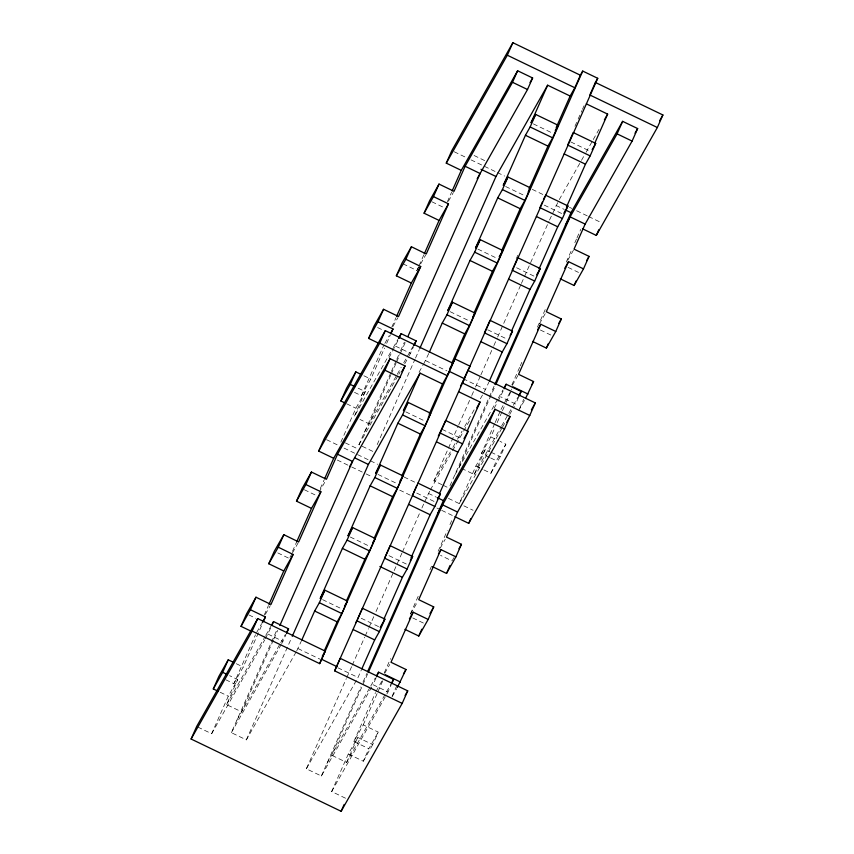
<?xml version="1.0" encoding="UTF-8"?>
<svg xmlns="http://www.w3.org/2000/svg" width="854" height="854" viewBox="0 0 854 854"><rect width="100%" height="100%" fill="white"/><g stroke="black" fill="none" stroke-linecap="round" stroke-linejoin="round"><path stroke-width="0.64" stroke-dasharray="4.27 3.2" d="M197.808 727.053L211.653 733.725L228.296 696.17L237.69 679.57L229.609 675.674M225.766 679.763L233.847 683.648L255.506 634.768M264.217 615.093L268.444 605.561M292.484 551.31L296.712 541.767M320.271 488.595L324.029 480.119M340.853 442.148L355.883 408.233L365.277 391.623L356.043 387.182M354.506 392.37L361.423 395.712L383.617 345.635M391.805 327.146L396.032 317.613M403.045 263.843L416.901 270.515L418.481 266.939M419.015 265.743L423.765 255.015M447.315 201.864L451.617 192.171M273.376 640.126L241.597 711.841L226.598 704.603L237.69 679.57M233.847 683.648L243.241 667.049L262.786 622.94M365.277 391.623L354.175 416.667L392.669 348.645M361.423 395.712L370.817 379.101L384.556 348.101M386.67 343.34L390.363 334.992M265.391 638.749L271.038 627.284M389.04 357.751L398.626 339.348M296.06 652.04L246.358 739.884L231.359 732.657L276.749 630.188M372.782 451.382L358.936 444.71L390.876 372.632M391.41 371.415L396.256 360.484M396.8 359.267L400.024 351.976M400.569 350.759L404.337 342.251M273.91 638.909L277.678 630.401M390.726 375.269L369.184 423.894L359.95 419.442M391.26 374.063L396.107 363.121M396.651 361.904L399.875 354.613M400.419 353.396L405.266 342.454M281.713 643.66L286.047 634.511M409.29 355.712L413.624 346.575M246.358 739.884L291.716 637.511M377.18 444.624L414.98 359.32M415.514 358.104L419.293 349.574M296.712 650.887L301.238 641.301M423.637 364.092L428.825 353.364M516.2 258.869L517.78 255.293M574.945 126.296L577.624 120.233M578.158 119.026L581.916 110.54M582.46 109.333L584.072 105.693M371.725 687.022L321.371 776.019L306.362 768.792L346.318 678.61M346.863 677.393L351.72 666.43M352.264 665.202L364.679 637.18M365.224 635.963L368.458 628.651M369.003 627.423L373.86 616.46M376.016 611.581L401.935 553.082M402.48 551.865L419.762 512.87M421.919 507.991L424.075 503.123M424.619 501.906L429.711 491.061M442.02 484.741L433.949 480.855L458.246 426.007M458.79 424.79L471.205 396.758M471.75 395.541L474.984 388.228M475.529 387.011L480.386 376.048M480.919 374.821L493.345 346.799M493.879 345.582L497.124 338.269M497.668 337.042L520.887 284.638M521.42 283.421L530.067 263.929M530.601 262.701L548.962 221.271M549.506 220.054L558.601 200.807M306.362 768.792L358.029 677.489L361.242 670.219M484.303 391.847L488.83 382.272M321.371 776.019L360.847 686.926M362.993 682.068L366.761 673.56M449.962 485.809L494.349 385.613M367.69 673.763L331.608 755.203L346.607 762.43L390.972 684.033M459.196 467.255L495.277 385.827M376.059 677.884L373.027 684.716L388.026 691.943L391.057 685.111M497.999 401.391L503.636 389.936M345.518 798.223L331.672 791.551L348.315 753.997L357.709 737.397L372.707 744.613L378.247 732.102L363.249 724.875L353.866 741.475L368.853 748.702L378.247 732.102M353.866 741.475L375.525 692.594M384.236 672.92L390.577 658.605M410.39 613.898L418.311 596.017M429.936 569.778L431.516 566.202M438.134 551.268L447.261 530.665M449.951 524.612L452.631 518.549M448.457 498.405L459.26 503.614L475.891 466.049L485.285 449.45L489.897 451.67M489.523 457.424L481.442 453.527L494.647 423.723M495.181 422.527L500.465 410.614M500.988 409.418L511.77 389.061M511.824 384.973L519.744 367.092M520.267 365.896L521.858 362.32M537.444 327.146L545.364 309.265M566.255 262.103L572.159 248.781M574.849 242.717L576.461 239.088M576.994 237.871L580.752 229.395M346.607 762.43L357.709 737.397M363.249 724.875L377.521 692.679M378.044 691.484L382.795 680.755M461.502 468.376L474.194 474.482L485.285 449.45M481.442 453.527L490.836 436.928L495.064 427.395M497.177 422.623L501.928 411.895M502.462 410.699L505.632 403.547M506.155 402.351L511.439 390.427M518.634 397.163L515.613 403.995L500.615 396.768M348.315 753.997L363.313 761.224L368.853 748.702M392.061 696.352L396.598 686.104M483.972 469.946L490.89 473.276L496.441 460.754L505.835 444.155L500.06 441.379M519.638 408.404L523.673 399.298M490.89 473.276L500.284 456.676L505.835 444.155M376.048 691.398L382.314 680.328M448.393 201.277L453.399 192.428M416.901 270.515L420.019 265.007M420.638 263.907L425.623 255.09M392.915 326.474L397.932 317.613M384.866 343.415L389.253 335.675M393.32 347.493L397.879 339.422M318.926 492.544L325.822 480.364M289.944 557.363L291.812 554.054M292.431 552.954L298.665 541.927M364.487 432.188L396.576 375.472M397.227 374.319L401.145 367.401M403.75 362.79L412.888 346.649M358.936 444.71L398.177 375.365M398.829 374.201L400.131 371.896M404.711 363.804L408.639 356.865M265.338 614.41L270.344 605.561M256.659 632.472L261.666 623.612M226.598 704.603L265.082 636.582M265.733 635.429L270.953 626.206M211.653 733.725L264.74 639.913M419.058 372.184L422.986 365.256M236.9 720.135L280.08 643.809M280.731 642.656L285.3 634.586M231.359 732.657L281.051 644.813M559.253 199.644L580.827 161.502M581.489 160.349L585.406 153.41M586.068 152.258L592.601 140.696M593.252 139.544L599.145 129.146M433.949 480.855L450.293 451.958M452.908 447.336L456.837 440.397M457.488 439.244L462.067 431.153M464.683 426.53L475.144 408.031M480.375 398.786L483.642 393.011M430.363 489.908L451.937 451.766M452.599 450.602L470.906 418.246M567.782 260.203L573.418 250.243M539.418 323.912L545.674 312.842M455.086 474.525L497.679 399.234M498.33 398.081L502.899 390.011M494.071 408.329L497.338 402.544M512.304 385.4L517.94 375.44M474.194 474.482L500.935 427.213M501.586 426.061L508.109 414.532M508.77 413.379L512.678 406.461M513.329 405.308L517.898 397.238M459.26 503.614L501.853 428.324M502.504 427.16L505.781 421.374M509.71 414.425L514.3 406.312M440.194 548.151L445.201 539.301M518.634 410.678L524.89 399.619M410.582 614.069L417.467 601.899M326.911 763.508L370.092 687.182M370.743 686.029L375.312 677.959M384.727 673.347L389.734 664.487M453.944 557.598L452.065 560.918L440.525 555.356M331.672 791.551L388.026 691.943M392.306 696.416L396.683 688.666M363.313 761.224L372.707 744.613M475.891 466.049L482.82 469.39M463.871 505.835L473.105 510.276M533.366 123.905L553.499 133.608M570.867 141.977L589.815 151.105M474.087 155.492L485.627 161.054M454.221 151.766L466.22 157.552M471.024 159.869L496.227 172.006M497.423 172.583L504.629 176.052M532.234 189.353L544.233 195.139M569.437 207.276L571.838 208.44M576.631 210.746L587.435 215.955M588.641 216.532L601.835 222.894M555.986 205.43L564.056 209.315M505.632 186.503L525.765 196.196M544.318 205.141L562.081 213.703M431.943 201.8L444.635 207.917M568.113 267.409L578.5 272.415M477.888 249.101L496.847 258.228M516.585 267.74L534.348 276.301M540.379 330.007L550.755 335.014M450.154 311.689L470.287 321.392M487.666 329.761L506.614 338.889M377.617 327.552L383.393 330.327M395.594 346.169L410.603 353.396M425.602 360.634L446.92 370.903M463.103 378.696L485.606 389.541M363.9 375.771L370.817 379.101M490.836 436.928L498.907 440.824M491.061 452.225L500.284 456.676M405.778 411.852L424.726 420.979M442.105 429.348L462.238 439.041M490.676 457.979L496.441 460.754M346.649 403.782L355.883 408.233M443.183 485.296L447.795 487.527M345.358 442.884L358.05 449.001M326.548 439.671L338.088 445.233M344.045 448.094L369.248 460.242M370.444 460.818L377.649 464.288M404.049 477.012L416.047 482.798M428.398 493.366L436.479 497.263M378.044 474.44L396.993 483.577M416.731 493.089L434.505 501.64M337.298 460.039L350.492 466.401M351.699 466.978L364.893 473.34M366.099 473.917L372.098 476.81M399.704 490.111L410.496 495.309M436.906 508.034L440.504 509.763M441.71 510.35L453.709 516.126M304.355 489.748L315.895 495.309M350.311 537.038L369.259 546.165M388.997 555.676L407.945 564.814M277.774 552.901L289.314 558.463M412.792 617.954L424.331 623.505M322.577 599.636L341.525 608.763M361.263 618.275L379.027 626.836M248.888 614.944L255.816 618.275M268.017 634.116L283.016 641.343M298.014 648.57L320.517 659.416M337.896 667.785L358.029 677.489M236.312 663.718L243.241 667.049M220.225 692.284L228.296 696.17"/><path stroke-width="1.28" d="M191.104 739.02L196.655 726.498L257.705 618.584L325.214 651.111L319.674 663.633L252.165 631.106L191.104 739.02L341.13 811.3L402.181 703.386L407.732 690.865L340.223 658.338L334.672 670.86L402.181 703.386M217.909 691.164L213.297 688.943L218.848 676.421L228.231 659.822L234.007 662.608M251.418 631.352L241.031 626.345L246.582 613.834L255.976 597.224L270.974 604.451L293.114 554.449L278.297 547.211L268.764 563.747L283.774 570.984L293.114 554.449M268.764 563.747L274.315 551.236L283.838 534.689L298.665 541.927L320.901 491.776L305.892 484.549L296.498 501.159L311.507 508.386L320.901 491.776M296.498 501.159L302.049 488.637L311.443 472.038L326.441 479.265L337.533 454.221L384.94 370.23L390.054 358.691L405.052 365.918L399.939 377.457L349.606 466.636M318.691 451.083L324.242 438.561L385.293 330.647L452.801 363.174L447.25 375.685L379.742 343.159L318.691 451.083L333.69 458.31L390.054 358.691M344.343 402.672L340.874 400.996L346.425 388.485L355.819 371.874L361.584 374.66M378.995 343.404L368.618 338.408L374.159 325.886L383.553 309.287L398.551 316.514L420.702 266.501L405.874 259.274L396.352 275.81L411.35 283.037L420.702 266.501M396.352 275.81L401.892 263.288L411.425 246.753L426.253 253.99L448.478 203.839L433.48 196.612L424.086 213.212L439.084 220.439L448.478 203.839M424.086 213.212L429.637 200.69L439.02 184.09L454.029 191.317L465.12 166.274L512.517 82.294L517.631 70.754L532.629 77.981L527.516 89.521L477.183 178.7M517.631 70.754L461.277 170.362L446.268 163.135L451.819 150.614L512.87 42.7L580.378 75.227L582.727 71.074L597.736 78.301L334.672 670.86M213.297 688.943L222.691 672.344L228.231 659.822M241.031 626.345L250.425 609.745L255.976 597.224M305.892 484.549L311.443 472.038M340.874 400.996L350.268 384.396L355.819 371.874M368.618 338.408L378.002 321.798L383.553 309.287M433.48 196.612L439.02 184.09M278.297 547.211L283.838 534.689M405.874 259.274L411.425 246.753M252.165 631.106L257.705 618.584M379.742 343.159L385.293 330.647M446.268 163.135L507.329 55.222L512.87 42.7M268.978 604.365L283.774 570.984M296.712 541.767L311.507 508.386M324.563 478.902L333.69 458.31M396.555 316.418L411.35 283.037M424.299 253.819L439.084 220.439M452.15 190.954L461.277 170.362M263.31 621.744L265.423 616.972L250.425 609.745M390.897 333.797L393.011 329.025L378.002 321.798M272.052 625.011L273.558 621.595L288.567 628.822L286.549 633.38M399.128 338.205L401.145 333.658L416.144 340.885L414.126 345.432M279.834 625.534L352.542 461.448L337.533 454.221M407.956 336.38L480.119 173.511L465.12 166.274M292.26 636.294L368.394 464.459L420.051 373.145L442.553 383.99L449.599 371.533L464.608 378.77L460.498 386.029M419.837 348.347L495.971 176.511L547.638 85.208L570.141 96.043L574.838 87.748L580.378 75.227M301.772 640.094L314.656 611.016L319.353 602.71L324.904 590.199L347.407 601.035L341.856 613.556L337.159 621.861L324.274 650.929M346.404 600.992L364.893 559.263L369.59 550.958L375.141 538.436L352.638 527.601L347.087 540.112L342.39 548.417L320.207 598.494L324.904 590.199M374.148 538.394L392.637 496.665L397.334 488.36L402.874 475.838L380.372 465.003L374.831 477.525L370.134 485.819L347.941 535.896L352.638 527.601M401.882 475.795L420.371 434.067L425.068 425.762L430.608 413.251L408.105 402.405L402.565 414.927L397.868 423.221L375.675 473.297L380.372 465.003M420.051 373.145L403.408 410.71L408.105 402.405M429.359 352.147L442.244 323.068L446.941 314.774L452.481 302.252L474.984 313.087L469.444 325.609L464.747 333.914L451.862 362.993M473.991 313.044L492.48 271.316L497.177 263.011L502.728 250.5L480.226 239.654L474.675 252.176L469.978 260.47L447.784 310.546L452.481 302.252M501.725 250.446L520.214 208.718L524.911 200.423L530.462 187.901L507.959 177.056L502.408 189.577L497.711 197.882L475.529 247.959L480.226 239.654M528.936 189.044L547.948 146.119L552.645 137.825L558.196 125.303L535.693 114.457L530.142 126.979L525.445 135.284L503.262 185.361L507.959 177.056M547.638 85.208L530.996 122.762L535.693 114.457M429.135 414.275L442.553 383.99M556.178 127.545L570.141 96.043M319.674 663.633L582.727 71.074M357.367 619.641L362.406 608.261L384.908 619.107L379.368 631.629L374.671 639.924L361.786 669.002M416.869 485.35L412.333 495.587L434.835 506.433L440.386 493.911L417.884 483.076M438.305 436.106L445.617 420.478L468.12 431.313L462.569 443.834L457.872 452.14L439.383 493.868M467.298 371.533L462.26 382.912L529.768 415.439L535.309 402.917L467.8 370.401L470.148 366.249L455.15 359.022L449.866 368.362M489.481 321.456L484.442 332.836L506.945 343.682L512.496 331.16L489.993 320.325M516.713 260L512.176 270.238L534.679 281.083L540.23 268.562L517.727 257.727M542.439 201.96L539.909 207.65L562.412 218.485L567.963 205.963L545.46 195.128M543.443 199.676L544.959 196.26M595.387 82.454L589.836 94.975L657.345 127.502L662.896 114.98L595.387 82.454L597.736 78.301M383.916 619.065L402.405 577.325L407.102 569.031L412.642 556.509L390.139 545.663L384.599 558.185L407.102 569.031M410.977 557.982L430.138 514.738L434.835 506.433M467.181 431.131L480.065 402.063L458.747 391.783M489.363 381.055L502.248 351.987L506.945 343.682M511.493 331.117L529.982 289.389L534.679 281.083M539.066 268.903L557.715 226.79L562.412 218.485M566.437 207.116L585.46 164.192L590.146 155.887L595.697 143.376L573.194 132.53L567.643 145.052L590.146 155.887M594.758 143.194L607.642 114.116L586.324 103.846M367.839 671.127L443.397 500.604L495.064 409.29L510.062 416.517L504.522 429.039L457.552 512.048L446.461 537.081L461.459 544.308L455.919 556.829L446.525 573.429L432.668 566.757M494.882 384.396L570.984 212.657L622.641 121.343L637.65 128.57L632.099 141.091L585.139 224.1L574.037 249.144L589.046 256.371L583.495 268.882L574.101 285.492L560.256 278.82M368.234 672.557L442.553 504.821L457.552 512.048M495.811 384.61L570.13 216.873L585.139 224.1M376.561 676.742L378.578 672.194L393.577 679.421L391.559 683.969M437.856 513.115L489.513 421.801L495.064 409.29M504.138 388.805L506.155 384.247L521.164 391.474L519.147 396.032M565.433 225.178L617.1 133.864L622.641 121.343M455.919 556.829L440.91 549.602L418.727 599.679L433.725 606.906L428.174 619.428L413.176 612.201L390.993 662.277L405.992 669.504L397.313 687.555M583.495 268.882L568.497 261.655L546.304 311.731L561.302 318.969L555.762 331.48L540.763 324.253L518.57 374.33L533.569 381.557L525.52 398.508M341.13 811.3L344.151 804.468M404.935 629.355L418.78 636.027L421.812 629.206M446.525 573.429L450.047 565.465M454.862 516.681L468.707 523.353L470.725 518.805M532.522 341.419L546.368 348.09L548.385 343.532M574.101 285.492L576.119 280.934M582.439 228.744L596.295 235.416L598.814 229.726M530.024 82.592L532.629 77.981M390.502 333.455L393.011 329.025M398.53 338.269L401.145 333.658M413.539 345.496L416.144 340.885M401.786 371.693L405.052 365.918M262.295 622.513L265.423 616.972M271.604 625.053L273.558 621.595M555.26 130.491L558.196 125.303M528.114 192.054L530.462 187.901M286.602 632.28L288.567 628.822M499.206 256.723L502.728 250.5M472.636 317.24L474.984 313.087M428.26 417.392L430.608 413.251M399.939 481.037L402.874 475.838M604.376 119.891L607.642 114.116M592.174 149.599L595.697 143.376M372.792 542.589L375.141 538.436M563.853 213.233L567.963 205.963M344.472 606.223L347.407 601.035M536.707 274.796L540.23 268.562M322.278 656.299L325.214 651.111M510.148 335.312L512.496 331.16M476.788 407.838L480.065 402.063M355.691 622.854L356.865 620.783L379.368 631.629M635.024 133.203L637.65 128.57M464.01 438.582L468.12 431.313M564.74 268.295L568.497 261.655M437.451 499.099L440.386 493.911M504.202 387.705L506.155 384.247M537.625 329.793L540.763 324.253M410.294 560.662L412.642 556.509M659.608 120.777L662.896 114.98M596.295 235.416L657.345 127.502M586.538 260.79L589.046 256.371M380.211 627.402L384.908 619.107M558.804 323.388L561.302 318.969M518.549 396.085L521.164 391.474M546.368 348.09L555.762 331.48M506.785 422.303L510.062 416.517M531.69 384.876L533.569 381.557M438.412 554.032L440.91 549.602M376.614 675.653L378.578 672.194M409.418 618.84L413.176 612.201M531.369 409.888L535.309 402.917M468.707 523.353L529.768 415.439M458.95 548.738L461.459 544.308M429.968 613.546L433.725 606.906M391.623 682.88L393.577 679.421M418.78 636.027L428.174 619.428M403.483 673.934L405.992 669.504M405.106 695.508L407.732 690.865M507.329 55.222L574.838 87.748M512.517 82.294L527.516 89.521M617.1 133.864L632.099 141.091M530.142 126.979L552.645 137.825M525.445 135.284L547.948 146.119M564.142 153.923L585.46 164.192M480.973 169.284L495.971 176.511M565.209 209.87L570.984 212.657M502.408 189.577L524.911 200.423M497.711 197.882L520.214 208.718M536.397 216.521L557.715 226.79M474.675 252.176L497.177 263.011M469.978 260.47L492.48 271.316M508.664 279.119L529.982 289.389M446.941 314.774L469.444 325.609M442.244 323.068L464.747 333.914M480.93 341.707L502.248 351.987M513.019 386.851L528.028 394.078M384.94 370.23L399.939 377.457M489.513 421.801L504.522 429.039M350.268 384.396L354.89 386.627M402.565 414.927L425.068 425.762M440.066 432.989L462.569 443.834M397.868 423.221L420.371 434.067M436.554 441.87L457.872 452.14M354.549 457.787L368.394 464.459M437.632 497.818L443.397 500.604M374.831 477.525L397.334 488.36M370.134 485.819L392.637 496.665M408.82 504.458L430.138 514.738M347.087 540.112L369.59 550.958M342.39 548.417L364.893 559.263M379.902 566.49L402.405 577.325M319.353 602.71L341.856 613.556M314.656 611.016L337.159 621.861M353.353 629.654L374.671 639.924M385.442 674.799L400.441 682.026M322.022 659.48L337.02 666.707M222.691 672.344L227.303 674.564"/></g></svg>
